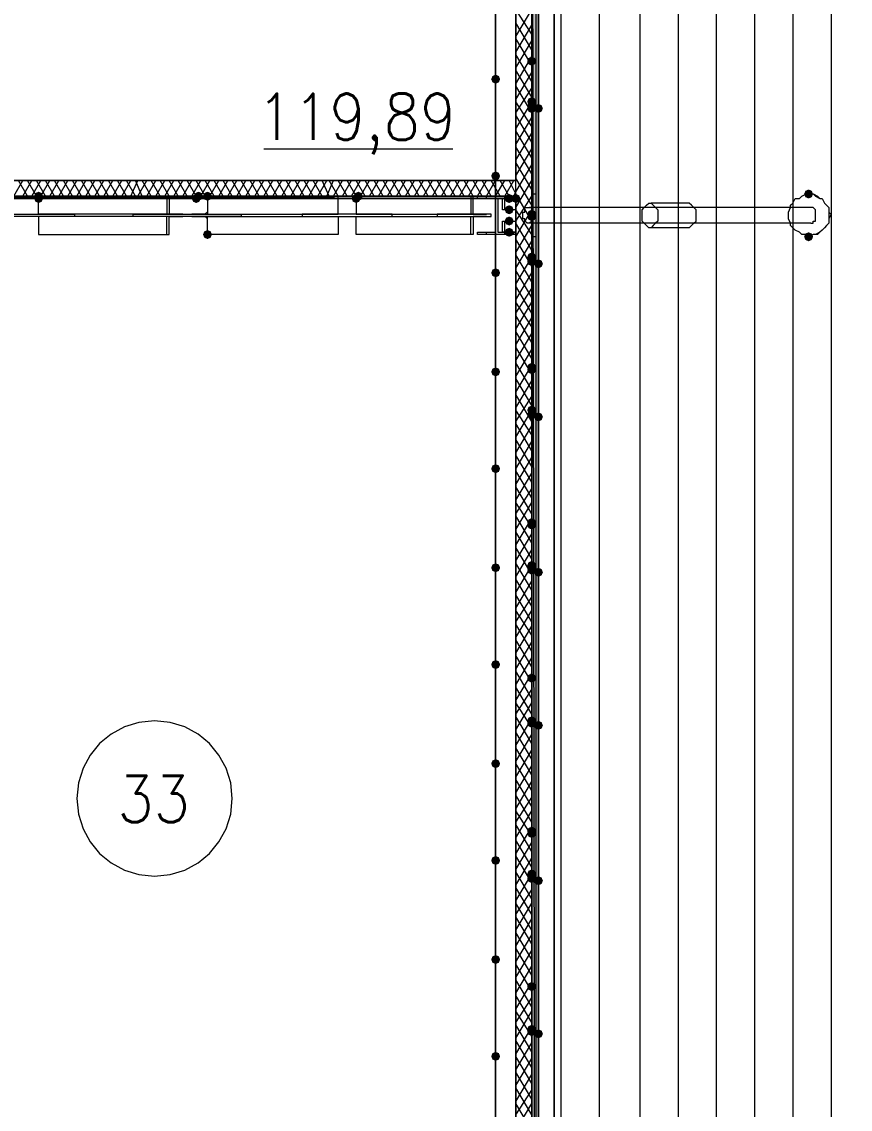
# Model space of a CAD drawing. Header units: millimetres. Extents: x 0 to 420, y 0 to 297.
# Drawn here: x 385.04 to 400.62, y 170.29 to 190.73 of the extents above; entities that cross this region are included whole.
import ezdxf

# ---------------------------------------------------------------- set-up
doc = ezdxf.new("R2010")
doc.units = ezdxf.units.MM
doc.styles.get("Standard").update_dxf_attribs({"font": 'STANDARD'})

msp = doc.modelspace()

# ---------------------------------------------------------------- hatches: boundary and pattern name
h = msp.add_hatch(color=7)
h.paths.add_polyline_path([(394.758333, 205.062667), (394.758333, 122.470333), (394.631333, 205.062667)], flags=0)
h.paths.add_polyline_path([(394.758333, 122.470333), (394.631333, 205.062667), (394.631333, 122.470333)], flags=0)
h = msp.add_hatch(color=7)
h.paths.add_polyline_path([(394.631333, 204.47), (394.631333, 187.113333)], flags=0)
h.paths.add_polyline_path([(394.631333, 187.113333), (394.631333, 204.47)], flags=0)
for color, points in [(254, [(394.716, 189.992), (394.691129, 189.932204), (394.631333, 189.907333), (394.571537, 189.932204), (394.546667, 189.992), (394.571537, 190.051796), (394.631333, 190.076667), (394.691129, 190.051796)]), (254, [(394.716, 189.992), (394.691129, 189.932204), (394.631333, 189.907333), (394.571537, 189.932204), (394.546667, 189.992), (394.571537, 190.051796), (394.631333, 190.076667), (394.691129, 190.051796)]), (7, [(394.038667, 189.653333), (394.013796, 189.593537), (393.954, 189.568667), (393.894204, 189.593537), (393.869333, 189.653333), (393.894204, 189.713129), (393.954, 189.738), (394.013796, 189.713129)]), (254, [(394.716, 189.23), (394.691129, 189.170204), (394.631333, 189.145333), (394.571537, 189.170204), (394.546667, 189.23), (394.571537, 189.289796), (394.631333, 189.314667), (394.691129, 189.289796)]), (254, [(394.716, 189.145333), (394.691129, 189.085537), (394.631333, 189.060667), (394.571537, 189.085537), (394.546667, 189.145333), (394.571537, 189.205129), (394.631333, 189.23), (394.691129, 189.205129)]), (254, [(394.716, 189.103), (394.691129, 189.043204), (394.631333, 189.018333), (394.571537, 189.043204), (394.546667, 189.103), (394.571537, 189.162796), (394.631333, 189.187667), (394.691129, 189.162796)]), (254, [(394.843, 189.103), (394.818129, 189.043204), (394.758333, 189.018333), (394.698537, 189.043204), (394.673667, 189.103), (394.698537, 189.162796), (394.758333, 189.187667), (394.818129, 189.162796)]), (7, [(394.038667, 187.833), (394.013796, 187.773204), (393.954, 187.748333), (393.894204, 187.773204), (393.869333, 187.833), (393.894204, 187.892796), (393.954, 187.917667), (394.013796, 187.892796)]), (254, [(385.445, 187.452), (385.420129, 187.392204), (385.360333, 187.367333), (385.300538, 187.392204), (385.275667, 187.452), (385.300537, 187.511796), (385.360333, 187.536667), (385.420129, 187.511796)]), (254, [(388.450667, 187.452), (388.425796, 187.392204), (388.366, 187.367333), (388.306204, 187.392204), (388.281333, 187.452), (388.306204, 187.511796), (388.366, 187.536667), (388.425796, 187.511796)]), (7, [(388.62, 187.452), (388.595129, 187.392204), (388.535333, 187.367333), (388.475537, 187.392204), (388.450667, 187.452), (388.475537, 187.511796), (388.535333, 187.536667), (388.595129, 187.511796)]), (254, [(391.456333, 187.452), (391.431462, 187.392204), (391.371667, 187.367333), (391.311871, 187.392204), (391.287, 187.452), (391.311871, 187.511796), (391.371667, 187.536667), (391.431462, 187.511796)]), (7, [(399.923, 187.494333), (399.898129, 187.434537), (399.838333, 187.409667), (399.778537, 187.434537), (399.753667, 187.494333), (399.778537, 187.554129), (399.838333, 187.579), (399.898129, 187.554129)]), (254, [(385.445, 187.409667), (385.420129, 187.349871), (385.360333, 187.325), (385.300538, 187.349871), (385.275667, 187.409667), (385.300537, 187.469462), (385.360333, 187.494333), (385.420129, 187.469463)]), (254, [(388.408333, 187.409667), (388.383462, 187.349871), (388.323667, 187.325), (388.263871, 187.349871), (388.239, 187.409667), (388.263871, 187.469462), (388.323667, 187.494333), (388.383462, 187.469463)]), (254, [(391.414, 187.409667), (391.389129, 187.349871), (391.329333, 187.325), (391.269537, 187.349871), (391.244667, 187.409667), (391.269537, 187.469462), (391.329333, 187.494333), (391.389129, 187.469463)]), (7, [(394.292667, 187.409667), (394.267796, 187.349871), (394.208, 187.325), (394.148204, 187.349871), (394.123333, 187.409667), (394.148204, 187.469462), (394.208, 187.494333), (394.267796, 187.469463)]), (254, [(394.419667, 187.409667), (394.394796, 187.349871), (394.335, 187.325), (394.275204, 187.349871), (394.250333, 187.409667), (394.275204, 187.469462), (394.335, 187.494333), (394.394796, 187.469463)]), (7, [(394.292667, 187.198), (394.267796, 187.138204), (394.208, 187.113333), (394.148204, 187.138204), (394.123333, 187.198), (394.148204, 187.257796), (394.208, 187.282667), (394.267796, 187.257796)]), (254, [(394.716, 187.113333), (394.691129, 187.053537), (394.631333, 187.028667), (394.571537, 187.053537), (394.546667, 187.113333), (394.571537, 187.173129), (394.631333, 187.198), (394.691129, 187.173129)]), (254, [(394.716, 187.113333), (394.691129, 187.053537), (394.631333, 187.028667), (394.571537, 187.053537), (394.546667, 187.113333), (394.571537, 187.173129), (394.631333, 187.198), (394.691129, 187.173129)]), (254, [(394.716, 187.071), (394.691129, 187.011204), (394.631333, 186.986333), (394.571537, 187.011204), (394.546667, 187.071), (394.571537, 187.130796), (394.631333, 187.155667), (394.691129, 187.130796)]), (254, [(394.716, 187.071), (394.691129, 187.011204), (394.631333, 186.986333), (394.571537, 187.011204), (394.546667, 187.071), (394.571537, 187.130796), (394.631333, 187.155667), (394.691129, 187.130796)]), (7, [(394.292667, 186.986333), (394.267796, 186.926537), (394.208, 186.901667), (394.148204, 186.926537), (394.123333, 186.986333), (394.148204, 187.046129), (394.208, 187.071), (394.267796, 187.046129)]), (7, [(388.62, 186.732333), (388.595129, 186.672537), (388.535333, 186.647667), (388.475537, 186.672537), (388.450667, 186.732333), (388.475537, 186.792129), (388.535333, 186.817), (388.595129, 186.792129)]), (7, [(394.292667, 186.774667), (394.267796, 186.714871), (394.208, 186.69), (394.148204, 186.714871), (394.123333, 186.774667), (394.148204, 186.834462), (394.208, 186.859333), (394.267796, 186.834463)]), (7, [(399.923, 186.69), (399.898129, 186.630204), (399.838333, 186.605333), (399.778537, 186.630204), (399.753667, 186.69), (399.778537, 186.749796), (399.838333, 186.774667), (399.898129, 186.749796)]), (254, [(394.716, 186.309), (394.691129, 186.249204), (394.631333, 186.224333), (394.571537, 186.249204), (394.546667, 186.309), (394.571537, 186.368796), (394.631333, 186.393667), (394.691129, 186.368796)]), (254, [(394.716, 186.224333), (394.691129, 186.164537), (394.631333, 186.139667), (394.571537, 186.164537), (394.546667, 186.224333), (394.571537, 186.284129), (394.631333, 186.309), (394.691129, 186.284129)]), (254, [(394.716, 186.224333), (394.691129, 186.164537), (394.631333, 186.139667), (394.571537, 186.164537), (394.546667, 186.224333), (394.571537, 186.284129), (394.631333, 186.309), (394.691129, 186.284129)]), (7, [(394.038667, 186.012667), (394.013796, 185.952871), (393.954, 185.928), (393.894204, 185.952871), (393.869333, 186.012667), (393.894204, 186.072462), (393.954, 186.097333), (394.013796, 186.072463)]), (254, [(394.843, 186.182), (394.818129, 186.122204), (394.758333, 186.097333), (394.698537, 186.122204), (394.673667, 186.182), (394.698537, 186.241796), (394.758333, 186.266667), (394.818129, 186.241796)]), (7, [(394.038667, 184.15), (394.013796, 184.090204), (393.954, 184.065333), (393.894204, 184.090204), (393.869333, 184.15), (393.894204, 184.209796), (393.954, 184.234667), (394.013796, 184.209796)]), (254, [(394.716, 184.234667), (394.691129, 184.174871), (394.631333, 184.15), (394.571537, 184.174871), (394.546667, 184.234667), (394.571537, 184.294462), (394.631333, 184.319333), (394.691129, 184.294463)]), (254, [(394.716, 184.192333), (394.691129, 184.132537), (394.631333, 184.107667), (394.571537, 184.132537), (394.546667, 184.192333), (394.571537, 184.252129), (394.631333, 184.277), (394.691129, 184.252129)]), (254, [(394.716, 183.430333), (394.691129, 183.370537), (394.631333, 183.345667), (394.571537, 183.370537), (394.546667, 183.430333), (394.571537, 183.490129), (394.631333, 183.515), (394.691129, 183.490129)]), (254, [(394.716, 183.345667), (394.691129, 183.285871), (394.631333, 183.261), (394.571537, 183.285871), (394.546667, 183.345667), (394.571537, 183.405462), (394.631333, 183.430333), (394.691129, 183.405463)]), (254, [(394.716, 183.345667), (394.691129, 183.285871), (394.631333, 183.261), (394.571537, 183.285871), (394.546667, 183.345667), (394.571537, 183.405462), (394.631333, 183.430333), (394.691129, 183.405463)]), (254, [(394.843, 183.303333), (394.818129, 183.243538), (394.758333, 183.218667), (394.698537, 183.243538), (394.673667, 183.303333), (394.698537, 183.363129), (394.758333, 183.388), (394.818129, 183.363129)]), (7, [(394.038667, 182.329667), (394.013796, 182.269871), (393.954, 182.245), (393.894204, 182.269871), (393.869333, 182.329667), (393.894204, 182.389462), (393.954, 182.414333), (394.013796, 182.389463)]), (254, [(394.716, 181.313667), (394.691129, 181.253871), (394.631333, 181.229), (394.571537, 181.253871), (394.546667, 181.313667), (394.571537, 181.373462), (394.631333, 181.398333), (394.691129, 181.373463)]), (254, [(394.716, 181.271333), (394.691129, 181.211537), (394.631333, 181.186667), (394.571537, 181.211537), (394.546667, 181.271333), (394.571537, 181.331129), (394.631333, 181.356), (394.691129, 181.331129)]), (7, [(394.038667, 180.467), (394.013796, 180.407204), (393.954, 180.382333), (393.894204, 180.407204), (393.869333, 180.467), (393.894204, 180.526796), (393.954, 180.551667), (394.013796, 180.526796)]), (254, [(394.716, 180.509333), (394.691129, 180.449537), (394.631333, 180.424667), (394.571537, 180.449537), (394.546667, 180.509333), (394.571537, 180.569129), (394.631333, 180.594), (394.691129, 180.569129)]), (254, [(394.716, 180.424667), (394.691129, 180.364871), (394.631333, 180.34), (394.571537, 180.364871), (394.546667, 180.424667), (394.571537, 180.484462), (394.631333, 180.509333), (394.691129, 180.484463)]), (254, [(394.716, 180.424667), (394.691129, 180.364871), (394.631333, 180.34), (394.571537, 180.364871), (394.546667, 180.424667), (394.571537, 180.484462), (394.631333, 180.509333), (394.691129, 180.484463)]), (254, [(394.843, 180.382333), (394.818129, 180.322537), (394.758333, 180.297667), (394.698537, 180.322537), (394.673667, 180.382333), (394.698537, 180.442129), (394.758333, 180.467), (394.818129, 180.442129)]), (7, [(394.038667, 178.646667), (394.013796, 178.586871), (393.954, 178.562), (393.894204, 178.586871), (393.869333, 178.646667), (393.894204, 178.706462), (393.954, 178.731333), (394.013796, 178.706463)]), (254, [(394.716, 178.392667), (394.691129, 178.332871), (394.631333, 178.308), (394.571537, 178.332871), (394.546667, 178.392667), (394.571537, 178.452462), (394.631333, 178.477333), (394.691129, 178.452463)]), (254, [(394.716, 178.392667), (394.691129, 178.332871), (394.631333, 178.308), (394.571537, 178.332871), (394.546667, 178.392667), (394.571537, 178.452462), (394.631333, 178.477333), (394.691129, 178.452463)]), (254, [(394.716, 177.588333), (394.691129, 177.528537), (394.631333, 177.503667), (394.571537, 177.528537), (394.546667, 177.588333), (394.571537, 177.648129), (394.631333, 177.673), (394.691129, 177.648129)]), (254, [(394.716, 177.546), (394.691129, 177.486204), (394.631333, 177.461333), (394.571537, 177.486204), (394.546667, 177.546), (394.571537, 177.605796), (394.631333, 177.630667), (394.691129, 177.605796)]), (254, [(394.716, 177.546), (394.691129, 177.486204), (394.631333, 177.461333), (394.571537, 177.486204), (394.546667, 177.546), (394.571537, 177.605796), (394.631333, 177.630667), (394.691129, 177.605796)]), (254, [(394.843, 177.503667), (394.818129, 177.443871), (394.758333, 177.419), (394.698537, 177.443871), (394.673667, 177.503667), (394.698537, 177.563462), (394.758333, 177.588333), (394.818129, 177.563463)]), (7, [(394.038667, 176.784), (394.013796, 176.724204), (393.954, 176.699333), (393.894204, 176.724204), (393.869333, 176.784), (393.894204, 176.843796), (393.954, 176.868667), (394.013796, 176.843796)]), (254, [(394.716, 175.514), (394.691129, 175.454204), (394.631333, 175.429333), (394.571537, 175.454204), (394.546667, 175.514), (394.571537, 175.573796), (394.631333, 175.598667), (394.691129, 175.573796)]), (254, [(394.716, 175.471667), (394.691129, 175.411871), (394.631333, 175.387), (394.571537, 175.411871), (394.546667, 175.471667), (394.571537, 175.531462), (394.631333, 175.556333), (394.691129, 175.531463)]), (7, [(394.038667, 174.963667), (394.013796, 174.903871), (393.954, 174.879), (393.894204, 174.903871), (393.869333, 174.963667), (393.894204, 175.023462), (393.954, 175.048333), (394.013796, 175.023463)]), (254, [(394.716, 174.709667), (394.691129, 174.649871), (394.631333, 174.625), (394.571537, 174.649871), (394.546667, 174.709667), (394.571537, 174.769462), (394.631333, 174.794333), (394.691129, 174.769463)]), (254, [(394.716, 174.625), (394.691129, 174.565204), (394.631333, 174.540333), (394.571537, 174.565204), (394.546667, 174.625), (394.571537, 174.684796), (394.631333, 174.709667), (394.691129, 174.684796)]), (254, [(394.716, 174.625), (394.691129, 174.565204), (394.631333, 174.540333), (394.571537, 174.565204), (394.546667, 174.625), (394.571537, 174.684796), (394.631333, 174.709667), (394.691129, 174.684796)]), (254, [(394.843, 174.582667), (394.818129, 174.522871), (394.758333, 174.498), (394.698537, 174.522871), (394.673667, 174.582667), (394.698537, 174.642462), (394.758333, 174.667333), (394.818129, 174.642463)]), (7, [(394.038667, 173.101), (394.013796, 173.041204), (393.954, 173.016333), (393.894204, 173.041204), (393.869333, 173.101), (393.894204, 173.160796), (393.954, 173.185667), (394.013796, 173.160796)]), (254, [(394.716, 172.593), (394.691129, 172.533204), (394.631333, 172.508333), (394.571537, 172.533204), (394.546667, 172.593), (394.571537, 172.652796), (394.631333, 172.677667), (394.691129, 172.652796)]), (254, [(394.716, 172.593), (394.691129, 172.533204), (394.631333, 172.508333), (394.571537, 172.533204), (394.546667, 172.593), (394.571537, 172.652796), (394.631333, 172.677667), (394.691129, 172.652796)]), (254, [(394.716, 171.788667), (394.691129, 171.728871), (394.631333, 171.704), (394.571537, 171.728871), (394.546667, 171.788667), (394.571537, 171.848462), (394.631333, 171.873333), (394.691129, 171.848463)]), (254, [(394.716, 171.746333), (394.691129, 171.686537), (394.631333, 171.661667), (394.571537, 171.686537), (394.546667, 171.746333), (394.571537, 171.806129), (394.631333, 171.831), (394.691129, 171.806129)]), (254, [(394.716, 171.746333), (394.691129, 171.686537), (394.631333, 171.661667), (394.571537, 171.686537), (394.546667, 171.746333), (394.571537, 171.806129), (394.631333, 171.831), (394.691129, 171.806129)]), (254, [(394.843, 171.704), (394.818129, 171.644204), (394.758333, 171.619333), (394.698537, 171.644204), (394.673667, 171.704), (394.698537, 171.763796), (394.758333, 171.788667), (394.818129, 171.763796)]), (7, [(394.038667, 171.280667), (394.013796, 171.220871), (393.954, 171.196), (393.894204, 171.220871), (393.869333, 171.280667), (393.894204, 171.340462), (393.954, 171.365333), (394.013796, 171.340463)])]:
    msp.add_hatch(color=color).paths.add_polyline_path(points, flags=0)
h = msp.add_hatch(color=7)
h.paths.add_polyline_path([(394.335, 187.452), (382.397, 187.452), (394.335, 187.409667)], flags=0)
h.paths.add_polyline_path([(382.397, 187.452), (394.335, 187.409667), (382.397, 187.409667)], flags=0)
h = msp.add_hatch(color=7)
h.paths.add_polyline_path([(394.631333, 187.071), (394.631333, 169.714333)], flags=0)
h.paths.add_polyline_path([(394.631333, 169.714333), (394.631333, 187.071)], flags=0)

# ---------------------------------------------------------------- linework, layer by layer
at = {"color": 7, "lineweight": 0}
for points in [[(394.631333, 105.579333), (394.631333, 222.546333)], [(394.335, 222.25), (394.335, 187.748333)], [(394.631333, 205.062667), (394.631333, 122.470333), (394.631333, 205.062667), (394.631333, 122.470333)], [(394.631333, 205.062667), (394.631333, 122.470333)], [(394.631333, 205.062667), (394.631333, 122.470333)], [(394.631333, 204.47), (394.631333, 187.113333), (394.631333, 204.47), (394.631333, 187.113333)], [(394.335, 190.457667), (394.631333, 190.965667)], [(394.631333, 190.5), (394.335, 190.965667)], [(394.631333, 190.203667), (394.335, 190.711667)], [(394.335, 190.161333), (394.631333, 190.669333)], [(394.631333, 189.907333), (394.335, 190.415333)], [(394.335, 189.865), (394.631333, 190.373)], [(394.631333, 189.611), (394.335, 190.119)], [(394.335, 189.568667), (394.631333, 190.076667)], [(394.631333, 189.314667), (394.335, 189.822667)], [(394.335, 189.272333), (394.631333, 189.780333)], [(394.631333, 189.018333), (394.335, 189.526333)], [(394.335, 189.018333), (394.631333, 189.484)], [(394.335, 188.722), (394.631333, 189.23)], [(394.631333, 188.764333), (394.335, 189.23)], [(394.631333, 188.468), (394.335, 188.976)], [(394.335, 188.425667), (394.631333, 188.933667)], [(394.631333, 188.171667), (394.335, 188.679667)], [(394.335, 188.129333), (394.631333, 188.637333)], [(389.593667, 188.341), (393.149667, 188.341)], [(394.631333, 187.875333), (394.335, 188.383333)], [(394.335, 187.833), (394.631333, 188.341)], [(394.631333, 187.579), (394.335, 188.087)], [(394.335, 187.536667), (394.631333, 188.044667)], [(394.335, 187.748333), (375.158, 187.748333)], [(384.894667, 187.452), (385.064, 187.748333)], [(385.148667, 187.452), (384.979333, 187.748333)], [(385.064, 187.452), (385.233333, 187.748333)], [(385.318, 187.452), (385.148667, 187.748333)], [(385.233333, 187.452), (385.402667, 187.748333)], [(385.487333, 187.452), (385.318, 187.748333)], [(385.402667, 187.452), (385.572, 187.748333)], [(385.656667, 187.452), (385.487333, 187.748333)], [(385.572, 187.452), (385.741333, 187.748333)], [(385.826, 187.452), (385.656667, 187.748333)], [(385.741333, 187.452), (385.910667, 187.748333)], [(385.995333, 187.452), (385.826, 187.748333)], [(385.910667, 187.452), (386.08, 187.748333)], [(386.164667, 187.452), (385.995333, 187.748333)], [(386.08, 187.452), (386.249333, 187.748333)], [(386.334, 187.452), (386.164667, 187.748333)], [(386.249333, 187.452), (386.418667, 187.748333)], [(386.503333, 187.452), (386.334, 187.748333)], [(386.418667, 187.452), (386.588, 187.748333)], [(386.672667, 187.452), (386.503333, 187.748333)], [(386.588, 187.452), (386.757333, 187.748333)], [(386.842, 187.452), (386.672667, 187.748333)], [(386.757333, 187.452), (386.926667, 187.748333)], [(387.011333, 187.452), (386.842, 187.748333)], [(386.926667, 187.452), (387.096, 187.748333)], [(387.180667, 187.452), (387.011333, 187.748333)], [(387.096, 187.452), (387.223, 187.748333)], [(387.307667, 187.452), (387.180667, 187.748333)], [(387.223, 187.452), (387.392333, 187.748333)], [(387.477, 187.452), (387.307667, 187.748333)], [(387.392333, 187.452), (387.561667, 187.748333)], [(387.646333, 187.452), (387.477, 187.748333)], [(387.561667, 187.452), (387.731, 187.748333)], [(387.815667, 187.452), (387.646333, 187.748333)], [(387.731, 187.452), (387.900333, 187.748333)], [(387.985, 187.452), (387.815667, 187.748333)], [(387.900333, 187.452), (388.069667, 187.748333)], [(388.154333, 187.452), (387.985, 187.748333)], [(388.069667, 187.452), (388.239, 187.748333)], [(388.323667, 187.452), (388.154333, 187.748333)], [(388.239, 187.452), (388.408333, 187.748333)], [(388.493, 187.452), (388.323667, 187.748333)], [(388.408333, 187.452), (388.577667, 187.748333)], [(388.662333, 187.452), (388.493, 187.748333)], [(388.577667, 187.452), (388.747, 187.748333)], [(388.831667, 187.452), (388.662333, 187.748333)], [(388.747, 187.452), (388.916333, 187.748333)], [(389.001, 187.452), (388.831667, 187.748333)], [(388.916333, 187.452), (389.085667, 187.748333)], [(389.170333, 187.452), (389.001, 187.748333)], [(389.085667, 187.452), (389.255, 187.748333)], [(389.339667, 187.452), (389.170333, 187.748333)], [(389.255, 187.452), (389.424333, 187.748333)], [(389.509, 187.452), (389.339667, 187.748333)], [(389.424333, 187.452), (389.593667, 187.748333)], [(389.678333, 187.452), (389.509, 187.748333)], [(389.593667, 187.452), (389.763, 187.748333)], [(389.847667, 187.452), (389.678333, 187.748333)], [(389.763, 187.452), (389.932333, 187.748333)], [(390.017, 187.452), (389.847667, 187.748333)], [(389.932333, 187.452), (390.101667, 187.748333)], [(390.186333, 187.452), (390.017, 187.748333)], [(390.101667, 187.452), (390.271, 187.748333)], [(390.355667, 187.452), (390.186333, 187.748333)], [(390.271, 187.452), (390.440333, 187.748333)], [(390.525, 187.452), (390.355667, 187.748333)], [(390.440333, 187.452), (390.609667, 187.748333)], [(390.694333, 187.452), (390.525, 187.748333)], [(390.609667, 187.452), (390.779, 187.748333)], [(390.821333, 187.452), (390.694333, 187.748333)], [(390.779, 187.452), (390.906, 187.748333)], [(390.990667, 187.452), (390.821333, 187.748333)], [(390.906, 187.452), (391.075333, 187.748333)], [(391.16, 187.452), (390.990667, 187.748333)], [(391.075333, 187.452), (391.244667, 187.748333)], [(391.329333, 187.452), (391.16, 187.748333)], [(391.244667, 187.452), (391.414, 187.748333)], [(391.498667, 187.452), (391.329333, 187.748333)], [(391.414, 187.452), (391.583333, 187.748333)], [(391.668, 187.452), (391.498667, 187.748333)], [(391.583333, 187.452), (391.752667, 187.748333)], [(391.837333, 187.452), (391.668, 187.748333)], [(391.752667, 187.452), (391.922, 187.748333)], [(392.006667, 187.452), (391.837333, 187.748333)], [(391.922, 187.452), (392.091333, 187.748333)], [(392.176, 187.452), (392.006667, 187.748333)], [(392.091333, 187.452), (392.260667, 187.748333)], [(392.345333, 187.452), (392.176, 187.748333)], [(392.260667, 187.452), (392.43, 187.748333)], [(392.514667, 187.452), (392.345333, 187.748333)], [(392.43, 187.452), (392.599333, 187.748333)], [(392.684, 187.452), (392.514667, 187.748333)], [(392.599333, 187.452), (392.768667, 187.748333)], [(392.853333, 187.452), (392.684, 187.748333)], [(392.768667, 187.452), (392.938, 187.748333)], [(393.022667, 187.452), (392.853333, 187.748333)], [(392.938, 187.452), (393.107333, 187.748333)], [(393.192, 187.452), (393.022667, 187.748333)], [(393.107333, 187.452), (393.276667, 187.748333)], [(393.361333, 187.452), (393.192, 187.748333)], [(393.276667, 187.452), (393.446, 187.748333)], [(393.530667, 187.452), (393.361333, 187.748333)], [(393.446, 187.452), (393.615333, 187.748333)], [(393.7, 187.452), (393.530667, 187.748333)], [(393.615333, 187.452), (393.784667, 187.748333)], [(393.869333, 187.452), (393.7, 187.748333)], [(393.784667, 187.452), (393.954, 187.748333)], [(394.038667, 187.452), (393.869333, 187.748333)], [(393.954, 187.452), (394.123333, 187.748333)], [(394.208, 187.452), (394.038667, 187.748333)], [(394.123333, 187.452), (394.292667, 187.748333)], [(394.335, 187.494333), (394.208, 187.748333)], [(394.631333, 187.282667), (394.335, 187.790667)], [(394.335, 187.240333), (394.631333, 187.748333)], [(394.292667, 187.452), (394.335, 187.536667)], [(382.016, 187.452), (394.335, 187.452)], [(394.335, 187.452), (382.397, 187.452), (394.335, 187.452), (382.397, 187.409667)], [(387.773333, 187.452), (387.815667, 187.452)], [(387.815667, 187.452), (387.815667, 187.155667), (387.815667, 187.113333), (388.069667, 187.113333)], [(388.535333, 187.452), (388.535333, 187.155667), (388.493, 187.113333), (388.281333, 187.113333), (388.239, 187.113333)], [(393.488333, 187.452), (391.329333, 187.452), (391.329333, 187.113333), (393.488333, 187.113333), (393.784667, 187.113333), (393.530667, 187.113333), (393.530667, 187.155667), (393.530667, 187.452), (393.488333, 187.452), (393.488333, 187.113333)], [(393.615333, 187.409667), (393.615333, 187.452)], [(393.784667, 187.409667), (393.784667, 187.452)], [(393.954, 186.732333), (393.954, 187.452)], [(394.123333, 187.409667), (394.123333, 187.452)], [(394.292667, 187.409667), (394.292667, 187.452)], [(394.631333, 186.986333), (394.335, 187.494333)], [(394.335, 186.986333), (394.631333, 187.452)], [(394.335, 187.452), (394.335, 164.041667)], [(394.716, 186.69), (394.631333, 186.69), (394.631333, 186.732333), (394.631333, 186.774667), (394.631333, 186.817), (394.631333, 186.859333), (394.631333, 186.901667), (394.631333, 186.944), (394.631333, 187.028667), (394.631333, 187.113333), (394.631333, 187.155667), (394.631333, 187.240333), (394.631333, 187.282667), (394.631333, 187.325), (394.631333, 187.409667), (394.631333, 187.452), (394.631333, 187.494333), (394.716, 187.494333)], [(394.716, 186.69), (394.716, 186.732333), (394.716, 186.774667), (394.716, 186.817), (394.716, 186.859333), (394.716, 186.901667), (394.716, 186.944), (394.716, 187.028667), (394.716, 187.113333), (394.716, 187.155667), (394.716, 187.240333), (394.716, 187.282667), (394.716, 187.325), (394.716, 187.409667), (394.716, 187.452), (394.716, 187.494333)], [(397.594667, 187.325), (396.875, 187.325)], [(397.594667, 186.859333), (397.637, 186.901667), (397.679333, 186.944), (397.721667, 186.986333), (397.721667, 187.028667), (397.721667, 187.071), (397.721667, 187.113333), (397.721667, 187.155667), (397.721667, 187.198), (397.679333, 187.240333), (397.637, 187.282667), (397.594667, 187.325)], [(399.838333, 187.494333), (399.923, 187.494333), (400.007667, 187.452), (400.05, 187.409667), (400.092333, 187.409667), (400.134667, 187.325), (400.177, 187.282667), (400.219333, 187.240333), (400.219333, 187.155667), (400.261667, 187.113333), (400.219333, 187.028667), (400.219333, 186.944), (400.177, 186.901667), (400.134667, 186.859333), (400.092333, 186.817), (400.05, 186.774667), (400.007667, 186.732333), (399.923, 186.732333), (399.838333, 186.69)], [(388.069667, 187.113333), (387.773333, 187.113333)], [(388.239, 187.113333), (388.535333, 187.113333)], [(394.335, 186.69), (394.631333, 187.198)], [(394.631333, 186.732333), (394.335, 187.198)], [(399.880667, 187.240333), (394.589, 187.240333)], [(399.880667, 186.944), (399.923, 186.944), (399.923, 186.986333), (399.965333, 186.986333), (399.965333, 187.028667), (399.965333, 187.071), (399.965333, 187.113333), (399.965333, 187.155667), (399.965333, 187.198), (399.923, 187.240333), (399.880667, 187.240333)], [(388.069667, 187.071), (387.773333, 187.071)], [(387.815667, 186.732333), (387.815667, 187.028667), (387.815667, 187.071), (388.069667, 187.071)], [(388.239, 187.071), (388.535333, 187.071)], [(388.535333, 186.732333), (388.535333, 187.028667), (388.493, 187.071), (388.281333, 187.071), (388.239, 187.071)], [(393.488333, 186.732333), (391.329333, 186.732333), (391.329333, 187.071), (393.488333, 187.071), (393.784667, 187.071), (393.530667, 187.071), (393.530667, 187.028667), (393.530667, 186.732333), (393.488333, 186.732333), (393.488333, 187.071)], [(394.631333, 186.436), (394.335, 186.944)], [(394.335, 186.393667), (394.631333, 186.901667)], [(399.880667, 186.944), (394.589, 186.944)], [(394.631333, 169.714333), (394.631333, 187.071), (394.631333, 169.714333), (394.631333, 187.071)], [(387.773333, 186.732333), (387.815667, 186.732333)], [(393.615333, 186.732333), (393.615333, 186.774667)], [(393.784667, 186.732333), (393.784667, 186.774667)], [(394.123333, 186.732333), (394.123333, 186.774667)], [(394.292667, 186.732333), (394.292667, 186.774667)], [(397.594667, 186.859333), (396.875, 186.859333)], [(394.631333, 186.139667), (394.335, 186.647667)], [(394.335, 186.097333), (394.631333, 186.605333)], [(394.631333, 185.843333), (394.335, 186.351333)], [(394.335, 185.801), (394.631333, 186.309)], [(394.631333, 185.547), (394.335, 186.055)], [(394.335, 185.504667), (394.631333, 186.012667)], [(394.631333, 185.250667), (394.335, 185.758667)], [(394.335, 185.250667), (394.631333, 185.716333)], [(394.335, 184.954333), (394.631333, 185.462333)], [(394.631333, 184.996667), (394.335, 185.462333)], [(394.631333, 184.700333), (394.335, 185.208333)], [(394.335, 184.658), (394.631333, 185.166)], [(394.631333, 184.404), (394.335, 184.912)], [(394.335, 184.361667), (394.631333, 184.869667)], [(394.631333, 184.107667), (394.335, 184.615667)], [(394.335, 184.065333), (394.631333, 184.573333)], [(394.631333, 183.811333), (394.335, 184.319333)], [(394.335, 183.769), (394.631333, 184.277)], [(394.631333, 183.515), (394.335, 184.023)], [(394.335, 183.472667), (394.631333, 183.980667)], [(394.631333, 183.218667), (394.335, 183.726667)], [(394.335, 183.218667), (394.631333, 183.684333)], [(394.335, 182.922333), (394.631333, 183.430333)], [(394.631333, 182.964667), (394.335, 183.430333)], [(394.631333, 182.668333), (394.335, 183.176333)], [(394.335, 182.626), (394.631333, 183.134)], [(394.631333, 182.372), (394.335, 182.88)], [(394.335, 182.329667), (394.631333, 182.837667)], [(394.631333, 182.075667), (394.335, 182.583667)], [(394.335, 182.033333), (394.631333, 182.541333)], [(394.631333, 181.779333), (394.335, 182.287333)], [(394.335, 181.737), (394.631333, 182.245)], [(394.631333, 181.483), (394.335, 181.991)], [(394.335, 181.483), (394.631333, 181.948667)], [(394.335, 181.186667), (394.631333, 181.694667)], [(394.631333, 181.229), (394.335, 181.694667)], [(394.631333, 180.932667), (394.335, 181.440667)], [(394.335, 180.890333), (394.631333, 181.398333)], [(394.631333, 180.636333), (394.335, 181.144333)], [(394.335, 180.594), (394.631333, 181.102)], [(394.631333, 180.34), (394.335, 180.848)], [(394.335, 180.297667), (394.631333, 180.805667)], [(394.631333, 180.043667), (394.335, 180.551667)], [(394.335, 180.001333), (394.631333, 180.509333)], [(394.631333, 179.747333), (394.335, 180.255333)], [(394.335, 179.705), (394.631333, 180.213)], [(394.631333, 179.451), (394.335, 179.959)], [(394.335, 179.451), (394.631333, 179.916667)], [(394.335, 179.154667), (394.631333, 179.662667)], [(394.631333, 179.197), (394.335, 179.662667)], [(394.631333, 178.900667), (394.335, 179.408667)], [(394.335, 178.858333), (394.631333, 179.366333)], [(394.631333, 178.604333), (394.335, 179.112333)], [(394.335, 178.562), (394.631333, 179.07)], [(394.631333, 178.308), (394.335, 178.816)], [(394.335, 178.265667), (394.631333, 178.773667)], [(394.631333, 178.011667), (394.335, 178.519667)], [(394.335, 177.969333), (394.631333, 178.477333)], [(394.631333, 177.715333), (394.335, 178.223333)], [(394.335, 177.715333), (394.631333, 178.181)], [(394.335, 177.419), (394.631333, 177.927)], [(394.631333, 177.461333), (394.335, 177.927)], [(389.001, 176.127833), (388.971328, 176.422177), (388.886228, 176.696329), (388.751572, 176.944416), (388.573232, 177.160566), (388.357083, 177.338905), (388.108996, 177.473561), (387.834844, 177.558661), (387.5405, 177.588333), (387.246156, 177.558661), (386.972004, 177.473561), (386.723917, 177.338905), (386.507768, 177.160566), (386.329428, 176.944416), (386.194772, 176.696329), (386.109672, 176.422177), (386.08, 176.127833)], [(394.631333, 177.165), (394.335, 177.673)], [(394.335, 177.122667), (394.631333, 177.630667)], [(394.631333, 176.868667), (394.335, 177.376667)], [(394.335, 176.826333), (394.631333, 177.334333)], [(394.631333, 176.572333), (394.335, 177.080333)], [(394.335, 176.53), (394.631333, 177.038)], [(394.631333, 176.276), (394.335, 176.784)], [(394.335, 176.233667), (394.631333, 176.741667)], [(394.631333, 175.979667), (394.335, 176.487667)], [(394.335, 175.937333), (394.631333, 176.445333)], [(386.08, 176.127833), (386.109672, 175.83349), (386.194772, 175.559338), (386.329428, 175.311251), (386.507768, 175.095101), (386.723917, 174.916762), (386.972004, 174.782106), (387.246156, 174.697005), (387.5405, 174.667333), (387.834844, 174.697005), (388.108996, 174.782106), (388.357083, 174.916762), (388.573232, 175.095101), (388.751572, 175.311251), (388.886228, 175.559338), (388.971328, 175.83349), (389.001, 176.127833)], [(394.631333, 175.683333), (394.335, 176.191333)], [(394.335, 175.683333), (394.631333, 176.149)], [(394.335, 175.387), (394.631333, 175.895)], [(394.631333, 175.429333), (394.335, 175.895)], [(394.631333, 175.133), (394.335, 175.641)], [(394.335, 175.090667), (394.631333, 175.598667)], [(394.631333, 174.836667), (394.335, 175.344667)], [(394.335, 174.794333), (394.631333, 175.302333)], [(394.631333, 174.540333), (394.335, 175.048333)], [(394.335, 174.498), (394.631333, 175.006)], [(394.631333, 174.244), (394.335, 174.752)], [(394.335, 174.201667), (394.631333, 174.709667)], [(394.631333, 173.947667), (394.335, 174.455667)], [(394.335, 173.947667), (394.631333, 174.413333)], [(394.335, 173.651333), (394.631333, 174.159333)], [(394.631333, 173.651333), (394.335, 174.159333)], [(394.631333, 173.397333), (394.335, 173.905333)], [(394.335, 173.355), (394.631333, 173.863)], [(394.631333, 173.101), (394.335, 173.609)], [(394.335, 173.058667), (394.631333, 173.566667)], [(394.631333, 172.804667), (394.335, 173.312667)], [(394.335, 172.762333), (394.631333, 173.270333)], [(394.631333, 172.508333), (394.335, 173.016333)], [(394.335, 172.466), (394.631333, 172.974)], [(394.631333, 172.212), (394.335, 172.72)], [(394.335, 172.169667), (394.631333, 172.677667)], [(394.631333, 171.915667), (394.335, 172.423667)], [(394.335, 171.915667), (394.631333, 172.381333)], [(394.335, 171.619333), (394.631333, 172.127333)], [(394.631333, 171.661667), (394.335, 172.127333)], [(394.631333, 171.365333), (394.335, 171.873333)], [(394.335, 171.323), (394.631333, 171.831)], [(394.631333, 171.069), (394.335, 171.577)], [(394.335, 171.026667), (394.631333, 171.534667)], [(394.631333, 170.772667), (394.335, 171.280667)], [(394.335, 170.730333), (394.631333, 171.238333)], [(394.631333, 170.476333), (394.335, 170.984333)], [(394.335, 170.434), (394.631333, 170.942)], [(394.631333, 170.18), (394.335, 170.688)], [(394.335, 170.18), (394.631333, 170.645667)], [(394.335, 169.883667), (394.631333, 170.391667)], [(394.631333, 169.883667), (394.335, 170.391667)]]:
    msp.add_lwpolyline(points, dxfattribs=at)
for points in [[(394.335, 222.25), (260.265333, 222.25), (260.265333, 191.219667), (243.586, 191.219667), (243.586, 222.25), (109.516333, 222.25), (109.516333, 105.579333), (243.586, 105.579333), (243.586, 136.609667), (260.265333, 136.609667), (260.265333, 105.579333), (394.335, 105.579333)], [(243.586, 221.869), (243.586, 191.219667), (260.265333, 191.219667), (260.265333, 221.869), (393.954, 221.869), (393.954, 105.918), (260.265333, 105.918), (260.265333, 136.609667), (243.586, 136.609667), (243.586, 105.918), (109.897333, 105.918), (109.897333, 221.869)], [(394.758333, 205.062667), (394.758333, 122.470333), (394.631333, 205.062667)], [(394.758333, 122.470333), (394.631333, 205.062667), (394.631333, 122.470333)], [(394.758333, 205.062667), (394.631333, 205.062667), (394.631333, 122.470333), (394.758333, 122.470333)], [(394.716, 163.914667), (394.716, 205.062667), (395.054667, 205.062667), (395.054667, 163.914667)], [(402.59, 205.062667), (403.182667, 205.062667), (403.182667, 122.766667), (402.59, 122.766667), (395.647333, 122.766667), (395.054667, 122.766667), (395.054667, 205.062667), (395.647333, 205.062667)], [(394.631333, 204.47), (394.631333, 187.113333)], [(394.631333, 187.113333), (394.631333, 204.47)], [(394.631333, 204.47), (394.631333, 187.113333)], [(394.631333, 204.47), (394.631333, 187.113333)], [(394.335, 187.452), (382.397, 187.452), (394.335, 187.409667)], [(382.397, 187.452), (394.335, 187.409667), (382.397, 187.409667)], [(394.335, 187.452), (394.335, 187.409667), (382.397, 187.409667), (382.397, 187.452), (394.335, 187.452), (382.397, 187.452), (382.397, 187.409667), (394.335, 187.409667)], [(385.360333, 187.452), (387.773333, 187.452), (387.773333, 187.113333), (385.360333, 187.113333)], [(390.990667, 187.452), (388.535333, 187.452), (388.535333, 187.113333), (390.990667, 187.113333)], [(394.335, 186.732333), (393.615333, 186.732333), (393.615333, 186.774667), (393.954, 186.774667), (393.954, 187.409667), (393.615333, 187.409667), (393.615333, 187.452), (394.335, 187.452), (394.335, 187.409667), (393.996333, 187.409667), (393.996333, 186.774667), (394.335, 186.774667)], [(394.335, 187.198), (394.123333, 187.198), (394.123333, 187.409667), (394.335, 187.409667), (394.335, 187.198), (394.081, 187.198), (394.081, 187.409667), (394.335, 187.409667)], [(396.705667, 187.071), (396.705667, 187.113333), (396.705667, 187.155667), (396.705667, 187.198), (396.748, 187.240333), (396.790333, 187.282667), (396.832667, 187.325), (396.875, 187.325), (396.917333, 187.282667), (396.959667, 187.240333), (397.002, 187.198), (397.002, 187.155667), (397.002, 187.113333), (397.002, 187.071), (397.002, 187.028667), (397.002, 186.986333), (396.959667, 186.944), (396.917333, 186.901667), (396.875, 186.859333), (396.832667, 186.859333), (396.790333, 186.901667), (396.748, 186.944), (396.705667, 186.986333), (396.705667, 187.028667)], [(399.457333, 187.028667), (399.457333, 187.113333), (399.457333, 187.155667), (399.499667, 187.240333), (399.499667, 187.282667), (399.542, 187.325), (399.584333, 187.409667), (399.669, 187.409667), (399.711333, 187.452), (399.796, 187.494333), (399.838333, 187.494333), (399.923, 187.494333), (399.965333, 187.452), (400.05, 187.409667), (400.092333, 187.409667), (400.134667, 187.325), (400.177, 187.282667), (400.219333, 187.240333), (400.219333, 187.155667), (400.219333, 187.113333), (400.219333, 187.028667), (400.219333, 186.944), (400.177, 186.901667), (400.134667, 186.859333), (400.092333, 186.817), (400.05, 186.774667), (399.965333, 186.732333), (399.923, 186.732333), (399.838333, 186.69), (399.796, 186.732333), (399.711333, 186.732333), (399.669, 186.774667), (399.584333, 186.817), (399.542, 186.859333), (399.499667, 186.901667), (399.499667, 186.944)], [(384.344333, 187.113333), (386.037667, 187.113333), (386.037667, 187.071), (384.344333, 187.071)], [(387.138333, 187.113333), (389.170333, 187.113333), (389.170333, 187.071), (387.138333, 187.071)], [(392.006667, 187.113333), (390.313333, 187.113333), (390.313333, 187.071), (392.006667, 187.071)], [(392.853333, 187.071), (393.869333, 187.071), (393.869333, 187.113333), (392.853333, 187.113333)], [(394.462, 187.071), (394.462, 187.113333), (394.462, 187.155667), (394.504333, 187.155667), (394.504333, 187.198), (394.504333, 187.240333), (394.546667, 187.240333), (394.589, 187.240333), (394.631333, 187.240333), (394.631333, 187.198), (394.673667, 187.155667), (394.673667, 187.113333), (394.673667, 187.071), (394.673667, 187.028667), (394.631333, 186.986333), (394.589, 186.944), (394.546667, 186.944), (394.504333, 186.986333), (394.504333, 187.028667), (394.462, 187.028667)], [(385.360333, 186.732333), (387.773333, 186.732333), (387.773333, 187.071), (385.360333, 187.071)], [(390.990667, 186.732333), (388.535333, 186.732333), (388.535333, 187.071), (390.990667, 187.071)], [(394.335, 186.774667), (394.123333, 186.774667), (394.123333, 186.986333), (394.335, 186.986333), (394.335, 186.774667), (394.081, 186.774667), (394.081, 186.986333), (394.335, 186.986333)], [(394.631333, 187.071), (394.631333, 169.714333)], [(394.631333, 169.714333), (394.631333, 187.071)], [(394.631333, 169.714333), (394.631333, 187.071)], [(394.631333, 158.115), (394.631333, 169.714333), (394.631333, 187.071), (394.631333, 169.714333)]]:
    msp.add_lwpolyline(points, close=True, dxfattribs=at)
at = {"color": 43, "lineweight": 0}
msp.add_lwpolyline([(365.125, 222.25), (365.125, 187.748333), (394.335, 187.748333), (394.335, 222.25)], close=True, dxfattribs=at)
at = {"color": 254, "lineweight": 0}
msp.add_lwpolyline([(243.586, 221.869), (109.897333, 221.869), (109.897333, 105.918), (243.586, 105.918), (243.586, 136.609667), (260.265333, 136.609667), (260.265333, 105.918), (393.954, 105.918), (393.954, 221.869), (260.265333, 221.869), (260.265333, 191.219667), (243.586, 191.219667)], close=True, dxfattribs=at)
at = {"color": 253, "lineweight": 0}
for points in [[(395.181667, 205.062667), (395.181667, 122.766667)], [(395.901333, 205.062667), (395.901333, 122.766667)], [(396.663333, 205.062667), (396.663333, 122.766667)], [(397.383, 205.062667), (397.383, 122.766667)], [(398.102667, 205.062667), (398.102667, 122.766667)], [(398.822333, 205.062667), (398.822333, 122.766667)], [(399.542, 205.062667), (399.542, 122.766667)], [(400.261667, 205.062667), (400.261667, 122.766667)]]:
    msp.add_lwpolyline(points, dxfattribs=at)
at = {"color": 152, "lineweight": 0}
msp.add_lwpolyline([(394.335, 187.452), (382.016, 187.452), (382.016, 164.041667), (394.335, 164.041667)], close=True, dxfattribs=at)

# ---------------------------------------------------------------- texts
at = {"color": 7, "char_height": 0.872032, "attachment_point": 1}
for s, insert, width in [('119,89', (389.466667, 189.382369), 3.052112), ('33', (386.841986, 176.555366), 1.06581689)]:
    msp.add_mtext(s, dxfattribs=dict(at, insert=insert, width=width))

doc.saveas('drawing.dxf')
